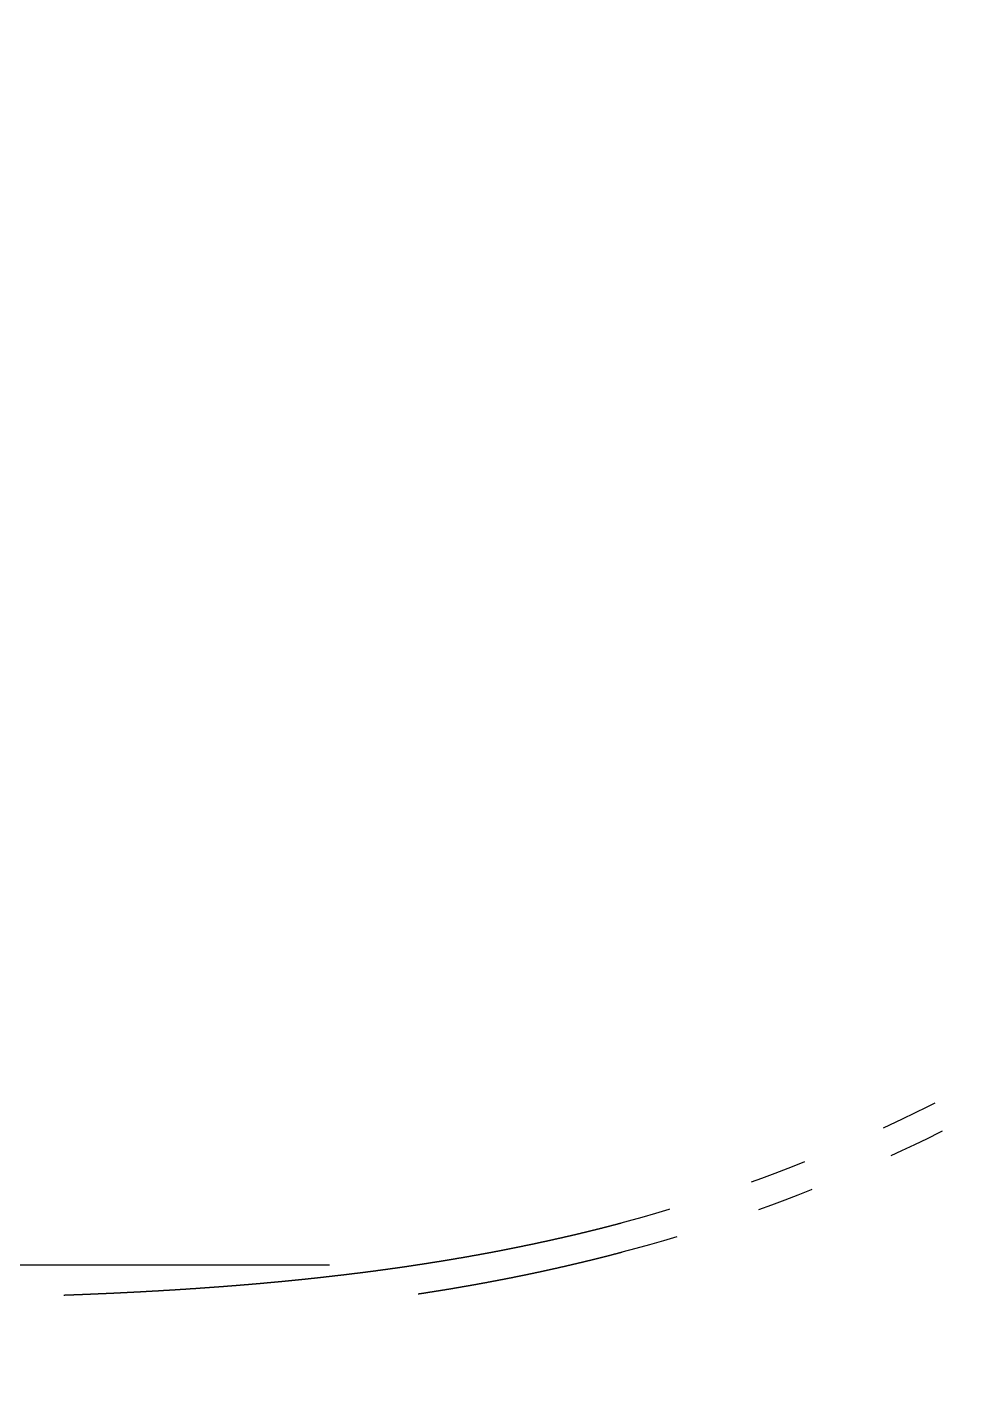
# Model space of a CAD drawing. Header units: millimetres. Extents: x 19715 to 35549, y 3563 to 14826.
# Drawn here: x 20829 to 21023.7, y 8442.3 to 8727 of the extents above; entities that cross this region are included whole.
import ezdxf

# ---------------------------------------------------------------- set-up
doc = ezdxf.new("R2010")
doc.units = ezdxf.units.MM
doc.linetypes.add('ACAD_ISO03W100', pattern=[30, 12, -18])
doc.layers.get('0').update_dxf_attribs({"linetype": 'ACAD_ISO03W100'})

msp = doc.modelspace()

# ---------------------------------------------------------------- linework, layer by layer
at = {"ltscale": 10}
msp.add_line((21192.44, 8467.16), (20449.85, 8467.16), dxfattribs=at)
for points in [[(20952.38, 8475.69, 0.272996), (21199.96, 8726.85, 0.000496)], [(20952.38, 8475.69, 0.272996), (21199.96, 8726.85, 0.000496)], [(20952.38, 8475.69, 0.272996), (21199.96, 8726.85, 0.000496)], [(20911.08, 8461.16, 0.000183), (20911.42, 8461.21, 0.00038), (20912.11, 8461.31, 0.000376), (20912.8, 8461.42, 0.000384), (20913.49, 8461.53, 0.00038), (20914.19, 8461.64, 0.000388), (20914.87, 8461.75, 0.000384), (20915.57, 8461.86, 0.000392), (20916.26, 8461.97, 0.000388), (20916.95, 8462.08, 0.000396), (20917.64, 8462.2, 0.000392), (20918.33, 8462.31, 0.0004), (20919.02, 8462.43, 0.000396), (20919.71, 8462.55, 0.000404), (20920.4, 8462.67, 0.0004), (20921.09, 8462.79, 0.000408), (20921.78, 8462.91, 0.000404), (20922.47, 8463.03, 0.000412), (20923.16, 8463.15, 0.000408), (20923.85, 8463.28, 0.000416), (20924.53, 8463.4, 0.000412), (20925.23, 8463.53, 0.00042), (20925.91, 8463.66, 0.000416), (20926.6, 8463.79, 0.000424), (20927.29, 8463.92, 0.00042), (20927.98, 8464.05, 0.000428), (20928.66, 8464.18, 0.000424), (20929.35, 8464.31, 0.000432), (20930.04, 8464.45, 0.000428), (20930.73, 8464.58, 0.000436), (20931.41, 8464.72, 0.000432), (20932.1, 8464.86, 0.00044), (20932.78, 8465, 0.000436), (20933.47, 8465.14, 0.000444), (20934.15, 8465.28, 0.00044), (20934.84, 8465.42, 0.000448), (20935.52, 8465.57, 0.000444), (20936.21, 8465.71, 0.000452), (20936.89, 8465.86, 0.000448), (20937.58, 8466.01, 0.000456), (20938.26, 8466.16, 0.000452), (20938.95, 8466.31, 0.00046), (20939.63, 8466.46, 0.000456), (20940.31, 8466.61, 0.000464), (20940.99, 8466.77, 0.00046), (20941.68, 8466.92, 0.000468), (20942.36, 8467.08, 0.000464), (20943.04, 8467.24, 0.000472), (20943.72, 8467.4, 0.000468), (20944.41, 8467.56, 0.000476), (20945.08, 8467.72, 0.000472), (20945.77, 8467.88, 0.00048), (20946.44, 8468.05, 0.000476), (20947.13, 8468.21, 0.000484), (20947.8, 8468.38, 0.00048), (20948.49, 8468.55, 0.000488), (20949.16, 8468.72, 0.000484), (20949.84, 8468.89, 0.000492), (20950.52, 8469.06, 0.000488), (20951.2, 8469.23, 0.000493), (20951.21, 8469.24, 0.000004), (20952.56, 8469.58, 0.000988), (20953.01, 8469.7, 0.000496), (20953.91, 8469.94, 0.272996), (21205.73, 8725.4, 0.000496)], [(20911.08, 8461.16, 0.000183), (20911.42, 8461.21, 0.00038), (20912.11, 8461.31, 0.000376), (20912.8, 8461.42, 0.000384), (20913.49, 8461.53, 0.00038), (20914.19, 8461.64, 0.000388), (20914.87, 8461.75, 0.000384), (20915.57, 8461.86, 0.000392), (20916.26, 8461.97, 0.000388), (20916.95, 8462.08, 0.000396), (20917.64, 8462.2, 0.000392), (20918.33, 8462.31, 0.0004), (20919.02, 8462.43, 0.000396), (20919.71, 8462.55, 0.000404), (20920.4, 8462.67, 0.0004), (20921.09, 8462.79, 0.000408), (20921.78, 8462.91, 0.000404), (20922.47, 8463.03, 0.000412), (20923.16, 8463.15, 0.000408), (20923.85, 8463.28, 0.000416), (20924.53, 8463.4, 0.000412), (20925.23, 8463.53, 0.00042), (20925.91, 8463.66, 0.000416), (20926.6, 8463.79, 0.000424), (20927.29, 8463.92, 0.00042), (20927.98, 8464.05, 0.000428), (20928.66, 8464.18, 0.000424), (20929.35, 8464.31, 0.000432), (20930.04, 8464.45, 0.000428), (20930.73, 8464.58, 0.000436), (20931.41, 8464.72, 0.000432), (20932.1, 8464.86, 0.00044), (20932.78, 8465, 0.000436), (20933.47, 8465.14, 0.000444), (20934.15, 8465.28, 0.00044), (20934.84, 8465.42, 0.000448), (20935.52, 8465.57, 0.000444), (20936.21, 8465.71, 0.000452), (20936.89, 8465.86, 0.000448), (20937.58, 8466.01, 0.000456), (20938.26, 8466.16, 0.000452), (20938.95, 8466.31, 0.00046), (20939.63, 8466.46, 0.000456), (20940.31, 8466.61, 0.000464), (20940.99, 8466.77, 0.00046), (20941.68, 8466.92, 0.000468), (20942.36, 8467.08, 0.000464), (20943.04, 8467.24, 0.000472), (20943.72, 8467.4, 0.000468), (20944.41, 8467.56, 0.000476), (20945.08, 8467.72, 0.000472), (20945.77, 8467.88, 0.00048), (20946.44, 8468.05, 0.000476), (20947.13, 8468.21, 0.000484), (20947.8, 8468.38, 0.00048), (20948.49, 8468.55, 0.000488), (20949.16, 8468.72, 0.000484), (20949.84, 8468.89, 0.000492), (20950.52, 8469.06, 0.000488), (20951.2, 8469.23, 0.000493), (20951.21, 8469.24, 0.000004), (20952.56, 8469.58, 0.000988), (20953.01, 8469.7, 0.000496), (20953.91, 8469.94, 0.272996), (21205.73, 8725.4, 0.000496)], [(20911.08, 8461.16, 0.000183), (20911.42, 8461.21, 0.00038), (20912.11, 8461.31, 0.000376), (20912.8, 8461.42, 0.000384), (20913.49, 8461.53, 0.00038), (20914.19, 8461.64, 0.000388), (20914.87, 8461.75, 0.000384), (20915.57, 8461.86, 0.000392), (20916.26, 8461.97, 0.000388), (20916.95, 8462.08, 0.000396), (20917.64, 8462.2, 0.000392), (20918.33, 8462.31, 0.0004), (20919.02, 8462.43, 0.000396), (20919.71, 8462.55, 0.000404), (20920.4, 8462.67, 0.0004), (20921.09, 8462.79, 0.000408), (20921.78, 8462.91, 0.000404), (20922.47, 8463.03, 0.000412), (20923.16, 8463.15, 0.000408), (20923.85, 8463.28, 0.000416), (20924.53, 8463.4, 0.000412), (20925.23, 8463.53, 0.00042), (20925.91, 8463.66, 0.000416), (20926.6, 8463.79, 0.000424), (20927.29, 8463.92, 0.00042), (20927.98, 8464.05, 0.000428), (20928.66, 8464.18, 0.000424), (20929.35, 8464.31, 0.000432), (20930.04, 8464.45, 0.000428), (20930.73, 8464.58, 0.000436), (20931.41, 8464.72, 0.000432), (20932.1, 8464.86, 0.00044), (20932.78, 8465, 0.000436), (20933.47, 8465.14, 0.000444), (20934.15, 8465.28, 0.00044), (20934.84, 8465.42, 0.000448), (20935.52, 8465.57, 0.000444), (20936.21, 8465.71, 0.000452), (20936.89, 8465.86, 0.000448), (20937.58, 8466.01, 0.000456), (20938.26, 8466.16, 0.000452), (20938.95, 8466.31, 0.00046), (20939.63, 8466.46, 0.000456), (20940.31, 8466.61, 0.000464), (20940.99, 8466.77, 0.00046), (20941.68, 8466.92, 0.000468), (20942.36, 8467.08, 0.000464), (20943.04, 8467.24, 0.000472), (20943.72, 8467.4, 0.000468), (20944.41, 8467.56, 0.000476), (20945.08, 8467.72, 0.000472), (20945.77, 8467.88, 0.00048), (20946.44, 8468.05, 0.000476), (20947.13, 8468.21, 0.000484), (20947.8, 8468.38, 0.00048), (20948.49, 8468.55, 0.000488), (20949.16, 8468.72, 0.000484), (20949.84, 8468.89, 0.000492), (20950.52, 8469.06, 0.000488), (20951.2, 8469.23, 0.000493), (20951.21, 8469.24, 0.000004), (20952.56, 8469.58, 0.000988), (20953.01, 8469.7, 0.000496), (20953.91, 8469.94, 0.272996), (21205.73, 8725.4, 0.000496)], [(20836.65, 8460.9, 0.00016), (20837.36, 8460.93, 0.000168), (20838.05, 8460.96, 0.000164), (20838.76, 8460.98, 0.000172), (20839.45, 8461.01, 0.000168), (20840.16, 8461.04, 0.000176), (20840.85, 8461.06, 0.000172), (20841.56, 8461.09, 0.00018), (20842.25, 8461.12, 0.000176), (20842.96, 8461.15, 0.000184), (20843.65, 8461.18, 0.00018), (20844.36, 8461.21, 0.000188), (20845.05, 8461.24, 0.000184), (20845.76, 8461.27, 0.000192), (20846.45, 8461.3, 0.000188), (20847.15, 8461.33, 0.000196), (20847.85, 8461.37, 0.000192), (20848.55, 8461.4, 0.0002), (20849.24, 8461.43, 0.000196), (20849.95, 8461.47, 0.000204), (20850.64, 8461.5, 0.0002), (20851.35, 8461.54, 0.000208), (20852.04, 8461.58, 0.000204), (20852.75, 8461.61, 0.000212), (20853.44, 8461.65, 0.000208), (20854.15, 8461.69, 0.000216), (20854.84, 8461.73, 0.000212), (20855.54, 8461.77, 0.00022), (20856.24, 8461.8, 0.000216), (20856.94, 8461.85, 0.000224), (20857.63, 8461.89, 0.00022), (20858.34, 8461.93, 0.000228), (20859.03, 8461.97, 0.000224), (20859.74, 8462.01, 0.000232), (20860.43, 8462.06, 0.000228), (20861.13, 8462.1, 0.000236), (20861.83, 8462.14, 0.000232), (20862.53, 8462.19, 0.00024), (20863.22, 8462.24, 0.000236), (20863.93, 8462.28, 0.000244), (20864.62, 8462.33, 0.00024), (20865.32, 8462.38, 0.000248), (20866.02, 8462.43, 0.000244), (20866.72, 8462.48, 0.000252), (20867.41, 8462.53, 0.000248), (20868.12, 8462.58, 0.000256), (20868.81, 8462.63, 0.000252), (20869.51, 8462.68, 0.00026), (20870.21, 8462.73, 0.000256), (20870.91, 8462.79, 0.000264), (20871.6, 8462.84, 0.00026), (20872.3, 8462.9, 0.000268), (20873, 8462.95, 0.000264), (20873.7, 8463.01, 0.000272), (20874.39, 8463.07, 0.000268), (20875.1, 8463.12, 0.000276), (20875.79, 8463.18, 0.000272), (20876.49, 8463.24, 0.00028), (20877.18, 8463.3, 0.000276), (20877.89, 8463.36, 0.000284), (20878.58, 8463.42, 0.00028), (20879.28, 8463.49, 0.000288), (20879.97, 8463.55, 0.000284), (20880.67, 8463.62, 0.000292), (20881.37, 8463.68, 0.000288), (20882.07, 8463.75, 0.000296), (20882.76, 8463.81, 0.000292), (20883.46, 8463.88, 0.0003), (20884.15, 8463.95, 0.000296), (20884.85, 8464.02, 0.000304), (20885.55, 8464.09, 0.0003), (20886.25, 8464.16, 0.000308), (20886.94, 8464.23, 0.000304), (20887.64, 8464.3, 0.000312), (20888.33, 8464.38, 0.000308), (20889.03, 8464.45, 0.000316), (20889.72, 8464.53, 0.000312), (20890.42, 8464.6, 0.00032), (20891.12, 8464.68, 0.000316), (20891.82, 8464.76, 0.000324), (20892.51, 8464.84, 0.00032), (20893.21, 8464.92, 0.000328), (20893.9, 8465, 0.000324), (20894.6, 8465.08, 0.000332), (20895.29, 8465.16, 0.000328), (20895.99, 8465.24, 0.000336), (20896.68, 8465.33, 0.000332), (20897.38, 8465.41, 0.00034), (20898.07, 8465.5, 0.000336), (20898.77, 8465.58, 0.000344), (20899.46, 8465.67, 0.00034), (20900.16, 8465.76, 0.000348), (20900.85, 8465.85, 0.000344), (20901.54, 8465.94, 0.000352), (20902.23, 8466.03, 0.000348), (20902.93, 8466.13, 0.000356), (20903.62, 8466.22, 0.000352), (20904.32, 8466.31, 0.00036), (20905.01, 8466.41, 0.000356), (20905.71, 8466.51, 0.000364), (20906.39, 8466.6, 0.00036), (20907.09, 8466.7, 0.000368), (20907.78, 8466.8, 0.000364), (20908.48, 8466.9, 0.000372), (20909.17, 8467, 0.000368), (20909.86, 8467.11, 0.000376), (20910.55, 8467.21, 0.000372), (20911.25, 8467.32, 0.00038), (20911.93, 8467.42, 0.000376), (20912.63, 8467.53, 0.000384), (20913.32, 8467.64, 0.00038), (20914.01, 8467.75, 0.000388), (20914.7, 8467.85, 0.000384), (20915.4, 8467.97, 0.000392), (20916.08, 8468.08, 0.000388), (20916.78, 8468.19, 0.000396), (20917.46, 8468.31, 0.000392), (20918.16, 8468.42, 0.0004), (20918.85, 8468.54, 0.000396), (20919.54, 8468.66, 0.000404), (20920.23, 8468.77, 0.0004), (20920.92, 8468.89, 0.000408), (20921.6, 8469.01, 0.000404), (20922.3, 8469.14, 0.000412), (20922.98, 8469.26, 0.000408), (20923.67, 8469.38, 0.000416), (20924.36, 8469.51, 0.000412), (20925.05, 8469.64, 0.00042), (20925.74, 8469.76, 0.000416), (20926.43, 8469.89, 0.000424), (20927.11, 8470.02, 0.00042), (20927.8, 8470.15, 0.000428), (20928.49, 8470.29, 0.000424), (20929.18, 8470.42, 0.000432), (20929.86, 8470.55, 0.000428), (20930.55, 8470.69, 0.000436), (20931.24, 8470.83, 0.000432), (20931.92, 8470.97, 0.00044), (20932.61, 8471.1, 0.000436), (20933.3, 8471.25, 0.000444), (20933.98, 8471.39, 0.00044), (20934.67, 8471.53, 0.000448), (20935.35, 8471.67, 0.000444), (20936.04, 8471.82, 0.000452), (20936.72, 8471.97, 0.000448), (20937.41, 8472.12, 0.000456), (20938.09, 8472.26, 0.000452), (20938.77, 8472.42, 0.00046), (20939.45, 8472.57, 0.000456), (20940.14, 8472.72, 0.000464), (20940.82, 8472.87, 0.00046), (20941.5, 8473.03, 0.000468), (20942.18, 8473.19, 0.000464), (20942.87, 8473.34, 0.000472), (20943.55, 8473.5, 0.000468), (20944.23, 8473.66, 0.000476), (20944.91, 8473.82, 0.000472), (20945.59, 8473.99, 0.00048), (20946.27, 8474.15, 0.000476), (20946.95, 8474.32, 0.000484), (20947.63, 8474.49, 0.00048), (20948.31, 8474.65, 0.000488), (20948.99, 8474.82, 0.000484), (20949.67, 8474.99, 0.000492), (20950.35, 8475.17, 0.000488), (20951.03, 8475.34, 0.000493), (20951.04, 8475.34, 0.000004), (20952.38, 8475.69, 0.000988), (20952.84, 8475.81, 0.000496), (20953.74, 8476.05)], [(20836.65, 8460.9, 0.00016), (20837.36, 8460.93, 0.000168), (20838.05, 8460.96, 0.000164), (20838.76, 8460.98, 0.000172), (20839.45, 8461.01, 0.000168), (20840.16, 8461.04, 0.000176), (20840.85, 8461.06, 0.000172), (20841.56, 8461.09, 0.00018), (20842.25, 8461.12, 0.000176), (20842.96, 8461.15, 0.000184), (20843.65, 8461.18, 0.00018), (20844.36, 8461.21, 0.000188), (20845.05, 8461.24, 0.000184), (20845.76, 8461.27, 0.000192), (20846.45, 8461.3, 0.000188), (20847.15, 8461.33, 0.000196), (20847.85, 8461.37, 0.000192), (20848.55, 8461.4, 0.0002), (20849.24, 8461.43, 0.000196), (20849.95, 8461.47, 0.000204), (20850.64, 8461.5, 0.0002), (20851.35, 8461.54, 0.000208), (20852.04, 8461.58, 0.000204), (20852.75, 8461.61, 0.000212), (20853.44, 8461.65, 0.000208), (20854.15, 8461.69, 0.000216), (20854.84, 8461.73, 0.000212), (20855.54, 8461.77, 0.00022), (20856.24, 8461.8, 0.000216), (20856.94, 8461.85, 0.000224), (20857.63, 8461.89, 0.00022), (20858.34, 8461.93, 0.000228), (20859.03, 8461.97, 0.000224), (20859.74, 8462.01, 0.000232), (20860.43, 8462.06, 0.000228), (20861.13, 8462.1, 0.000236), (20861.83, 8462.14, 0.000232), (20862.53, 8462.19, 0.00024), (20863.22, 8462.24, 0.000236), (20863.93, 8462.28, 0.000244), (20864.62, 8462.33, 0.00024), (20865.32, 8462.38, 0.000248), (20866.02, 8462.43, 0.000244), (20866.72, 8462.48, 0.000252), (20867.41, 8462.53, 0.000248), (20868.12, 8462.58, 0.000256), (20868.81, 8462.63, 0.000252), (20869.51, 8462.68, 0.00026), (20870.21, 8462.73, 0.000256), (20870.91, 8462.79, 0.000264), (20871.6, 8462.84, 0.00026), (20872.3, 8462.9, 0.000268), (20873, 8462.95, 0.000264), (20873.7, 8463.01, 0.000272), (20874.39, 8463.07, 0.000268), (20875.1, 8463.12, 0.000276), (20875.79, 8463.18, 0.000272), (20876.49, 8463.24, 0.00028), (20877.18, 8463.3, 0.000276), (20877.89, 8463.36, 0.000284), (20878.58, 8463.42, 0.00028), (20879.28, 8463.49, 0.000288), (20879.97, 8463.55, 0.000284), (20880.67, 8463.62, 0.000292), (20881.37, 8463.68, 0.000288), (20882.07, 8463.75, 0.000296), (20882.76, 8463.81, 0.000292), (20883.46, 8463.88, 0.0003), (20884.15, 8463.95, 0.000296), (20884.85, 8464.02, 0.000304), (20885.55, 8464.09, 0.0003), (20886.25, 8464.16, 0.000308), (20886.94, 8464.23, 0.000304), (20887.64, 8464.3, 0.000312), (20888.33, 8464.38, 0.000308), (20889.03, 8464.45, 0.000316), (20889.72, 8464.53, 0.000312), (20890.42, 8464.6, 0.00032), (20891.12, 8464.68, 0.000316), (20891.82, 8464.76, 0.000324), (20892.51, 8464.84, 0.00032), (20893.21, 8464.92, 0.000328), (20893.9, 8465, 0.000324), (20894.6, 8465.08, 0.000332), (20895.29, 8465.16, 0.000328), (20895.99, 8465.24, 0.000336), (20896.68, 8465.33, 0.000332), (20897.38, 8465.41, 0.00034), (20898.07, 8465.5, 0.000336), (20898.77, 8465.58, 0.000344), (20899.46, 8465.67, 0.00034), (20900.16, 8465.76, 0.000348), (20900.85, 8465.85, 0.000344), (20901.54, 8465.94, 0.000352), (20902.23, 8466.03, 0.000348), (20902.93, 8466.13, 0.000356), (20903.62, 8466.22, 0.000352), (20904.32, 8466.31, 0.00036), (20905.01, 8466.41, 0.000356), (20905.71, 8466.51, 0.000364), (20906.39, 8466.6, 0.00036), (20907.09, 8466.7, 0.000368), (20907.78, 8466.8, 0.000364), (20908.48, 8466.9, 0.000372), (20909.17, 8467, 0.000368), (20909.86, 8467.11, 0.000376), (20910.55, 8467.21, 0.000372), (20911.25, 8467.32, 0.00038), (20911.93, 8467.42, 0.000376), (20912.63, 8467.53, 0.000384), (20913.32, 8467.64, 0.00038), (20914.01, 8467.75, 0.000388), (20914.7, 8467.85, 0.000384), (20915.4, 8467.97, 0.000392), (20916.08, 8468.08, 0.000388), (20916.78, 8468.19, 0.000396), (20917.46, 8468.31, 0.000392), (20918.16, 8468.42, 0.0004), (20918.85, 8468.54, 0.000396), (20919.54, 8468.66, 0.000404), (20920.23, 8468.77, 0.0004), (20920.92, 8468.89, 0.000408), (20921.6, 8469.01, 0.000404), (20922.3, 8469.14, 0.000412), (20922.98, 8469.26, 0.000408), (20923.67, 8469.38, 0.000416), (20924.36, 8469.51, 0.000412), (20925.05, 8469.64, 0.00042), (20925.74, 8469.76, 0.000416), (20926.43, 8469.89, 0.000424), (20927.11, 8470.02, 0.00042), (20927.8, 8470.15, 0.000428), (20928.49, 8470.29, 0.000424), (20929.18, 8470.42, 0.000432), (20929.86, 8470.55, 0.000428), (20930.55, 8470.69, 0.000436), (20931.24, 8470.83, 0.000432), (20931.92, 8470.97, 0.00044), (20932.61, 8471.1, 0.000436), (20933.3, 8471.25, 0.000444), (20933.98, 8471.39, 0.00044), (20934.67, 8471.53, 0.000448), (20935.35, 8471.67, 0.000444), (20936.04, 8471.82, 0.000452), (20936.72, 8471.97, 0.000448), (20937.41, 8472.12, 0.000456), (20938.09, 8472.26, 0.000452), (20938.77, 8472.42, 0.00046), (20939.45, 8472.57, 0.000456), (20940.14, 8472.72, 0.000464), (20940.82, 8472.87, 0.00046), (20941.5, 8473.03, 0.000468), (20942.18, 8473.19, 0.000464), (20942.87, 8473.34, 0.000472), (20943.55, 8473.5, 0.000468), (20944.23, 8473.66, 0.000476), (20944.91, 8473.82, 0.000472), (20945.59, 8473.99, 0.00048), (20946.27, 8474.15, 0.000476), (20946.95, 8474.32, 0.000484), (20947.63, 8474.49, 0.00048), (20948.31, 8474.65, 0.000488), (20948.99, 8474.82, 0.000484), (20949.67, 8474.99, 0.000492), (20950.35, 8475.17, 0.000488), (20951.03, 8475.34, 0.000493), (20951.04, 8475.34, 0.000004), (20952.38, 8475.69, 0.000988), (20952.84, 8475.81, 0.000496), (20953.74, 8476.05)], [(20836.65, 8460.9, 0.00016), (20837.36, 8460.93, 0.000168), (20838.05, 8460.96, 0.000164), (20838.76, 8460.98, 0.000172), (20839.45, 8461.01, 0.000168), (20840.16, 8461.04, 0.000176), (20840.85, 8461.06, 0.000172), (20841.56, 8461.09, 0.00018), (20842.25, 8461.12, 0.000176), (20842.96, 8461.15, 0.000184), (20843.65, 8461.18, 0.00018), (20844.36, 8461.21, 0.000188), (20845.05, 8461.24, 0.000184), (20845.76, 8461.27, 0.000192), (20846.45, 8461.3, 0.000188), (20847.15, 8461.33, 0.000196), (20847.85, 8461.37, 0.000192), (20848.55, 8461.4, 0.0002), (20849.24, 8461.43, 0.000196), (20849.95, 8461.47, 0.000204), (20850.64, 8461.5, 0.0002), (20851.35, 8461.54, 0.000208), (20852.04, 8461.58, 0.000204), (20852.75, 8461.61, 0.000212), (20853.44, 8461.65, 0.000208), (20854.15, 8461.69, 0.000216), (20854.84, 8461.73, 0.000212), (20855.54, 8461.77, 0.00022), (20856.24, 8461.8, 0.000216), (20856.94, 8461.85, 0.000224), (20857.63, 8461.89, 0.00022), (20858.34, 8461.93, 0.000228), (20859.03, 8461.97, 0.000224), (20859.74, 8462.01, 0.000232), (20860.43, 8462.06, 0.000228), (20861.13, 8462.1, 0.000236), (20861.83, 8462.14, 0.000232), (20862.53, 8462.19, 0.00024), (20863.22, 8462.24, 0.000236), (20863.93, 8462.28, 0.000244), (20864.62, 8462.33, 0.00024), (20865.32, 8462.38, 0.000248), (20866.02, 8462.43, 0.000244), (20866.72, 8462.48, 0.000252), (20867.41, 8462.53, 0.000248), (20868.12, 8462.58, 0.000256), (20868.81, 8462.63, 0.000252), (20869.51, 8462.68, 0.00026), (20870.21, 8462.73, 0.000256), (20870.91, 8462.79, 0.000264), (20871.6, 8462.84, 0.00026), (20872.3, 8462.9, 0.000268), (20873, 8462.95, 0.000264), (20873.7, 8463.01, 0.000272), (20874.39, 8463.07, 0.000268), (20875.1, 8463.12, 0.000276), (20875.79, 8463.18, 0.000272), (20876.49, 8463.24, 0.00028), (20877.18, 8463.3, 0.000276), (20877.89, 8463.36, 0.000284), (20878.58, 8463.42, 0.00028), (20879.28, 8463.49, 0.000288), (20879.97, 8463.55, 0.000284), (20880.67, 8463.62, 0.000292), (20881.37, 8463.68, 0.000288), (20882.07, 8463.75, 0.000296), (20882.76, 8463.81, 0.000292), (20883.46, 8463.88, 0.0003), (20884.15, 8463.95, 0.000296), (20884.85, 8464.02, 0.000304), (20885.55, 8464.09, 0.0003), (20886.25, 8464.16, 0.000308), (20886.94, 8464.23, 0.000304), (20887.64, 8464.3, 0.000312), (20888.33, 8464.38, 0.000308), (20889.03, 8464.45, 0.000316), (20889.72, 8464.53, 0.000312), (20890.42, 8464.6, 0.00032), (20891.12, 8464.68, 0.000316), (20891.82, 8464.76, 0.000324), (20892.51, 8464.84, 0.00032), (20893.21, 8464.92, 0.000328), (20893.9, 8465, 0.000324), (20894.6, 8465.08, 0.000332), (20895.29, 8465.16, 0.000328), (20895.99, 8465.24, 0.000336), (20896.68, 8465.33, 0.000332), (20897.38, 8465.41, 0.00034), (20898.07, 8465.5, 0.000336), (20898.77, 8465.58, 0.000344), (20899.46, 8465.67, 0.00034), (20900.16, 8465.76, 0.000348), (20900.85, 8465.85, 0.000344), (20901.54, 8465.94, 0.000352), (20902.23, 8466.03, 0.000348), (20902.93, 8466.13, 0.000356), (20903.62, 8466.22, 0.000352), (20904.32, 8466.31, 0.00036), (20905.01, 8466.41, 0.000356), (20905.71, 8466.51, 0.000364), (20906.39, 8466.6, 0.00036), (20907.09, 8466.7, 0.000368), (20907.78, 8466.8, 0.000364), (20908.48, 8466.9, 0.000372), (20909.17, 8467, 0.000368), (20909.86, 8467.11, 0.000376), (20910.55, 8467.21, 0.000372), (20911.25, 8467.32, 0.00038), (20911.93, 8467.42, 0.000376), (20912.63, 8467.53, 0.000384), (20913.32, 8467.64, 0.00038), (20914.01, 8467.75, 0.000388), (20914.7, 8467.85, 0.000384), (20915.4, 8467.97, 0.000392), (20916.08, 8468.08, 0.000388), (20916.78, 8468.19, 0.000396), (20917.46, 8468.31, 0.000392), (20918.16, 8468.42, 0.0004), (20918.85, 8468.54, 0.000396), (20919.54, 8468.66, 0.000404), (20920.23, 8468.77, 0.0004), (20920.92, 8468.89, 0.000408), (20921.6, 8469.01, 0.000404), (20922.3, 8469.14, 0.000412), (20922.98, 8469.26, 0.000408), (20923.67, 8469.38, 0.000416), (20924.36, 8469.51, 0.000412), (20925.05, 8469.64, 0.00042), (20925.74, 8469.76, 0.000416), (20926.43, 8469.89, 0.000424), (20927.11, 8470.02, 0.00042), (20927.8, 8470.15, 0.000428), (20928.49, 8470.29, 0.000424), (20929.18, 8470.42, 0.000432), (20929.86, 8470.55, 0.000428), (20930.55, 8470.69, 0.000436), (20931.24, 8470.83, 0.000432), (20931.92, 8470.97, 0.00044), (20932.61, 8471.1, 0.000436), (20933.3, 8471.25, 0.000444), (20933.98, 8471.39, 0.00044), (20934.67, 8471.53, 0.000448), (20935.35, 8471.67, 0.000444), (20936.04, 8471.82, 0.000452), (20936.72, 8471.97, 0.000448), (20937.41, 8472.12, 0.000456), (20938.09, 8472.26, 0.000452), (20938.77, 8472.42, 0.00046), (20939.45, 8472.57, 0.000456), (20940.14, 8472.72, 0.000464), (20940.82, 8472.87, 0.00046), (20941.5, 8473.03, 0.000468), (20942.18, 8473.19, 0.000464), (20942.87, 8473.34, 0.000472), (20943.55, 8473.5, 0.000468), (20944.23, 8473.66, 0.000476), (20944.91, 8473.82, 0.000472), (20945.59, 8473.99, 0.00048), (20946.27, 8474.15, 0.000476), (20946.95, 8474.32, 0.000484), (20947.63, 8474.49, 0.00048), (20948.31, 8474.65, 0.000488), (20948.99, 8474.82, 0.000484), (20949.67, 8474.99, 0.000492), (20950.35, 8475.17, 0.000488), (20951.03, 8475.34, 0.000493), (20951.04, 8475.34, 0.000004), (20952.38, 8475.69, 0.000988), (20952.84, 8475.81, 0.000496), (20953.74, 8476.05)]]:
    msp.add_lwpolyline(points, format="xyb")

doc.saveas('drawing.dxf')
